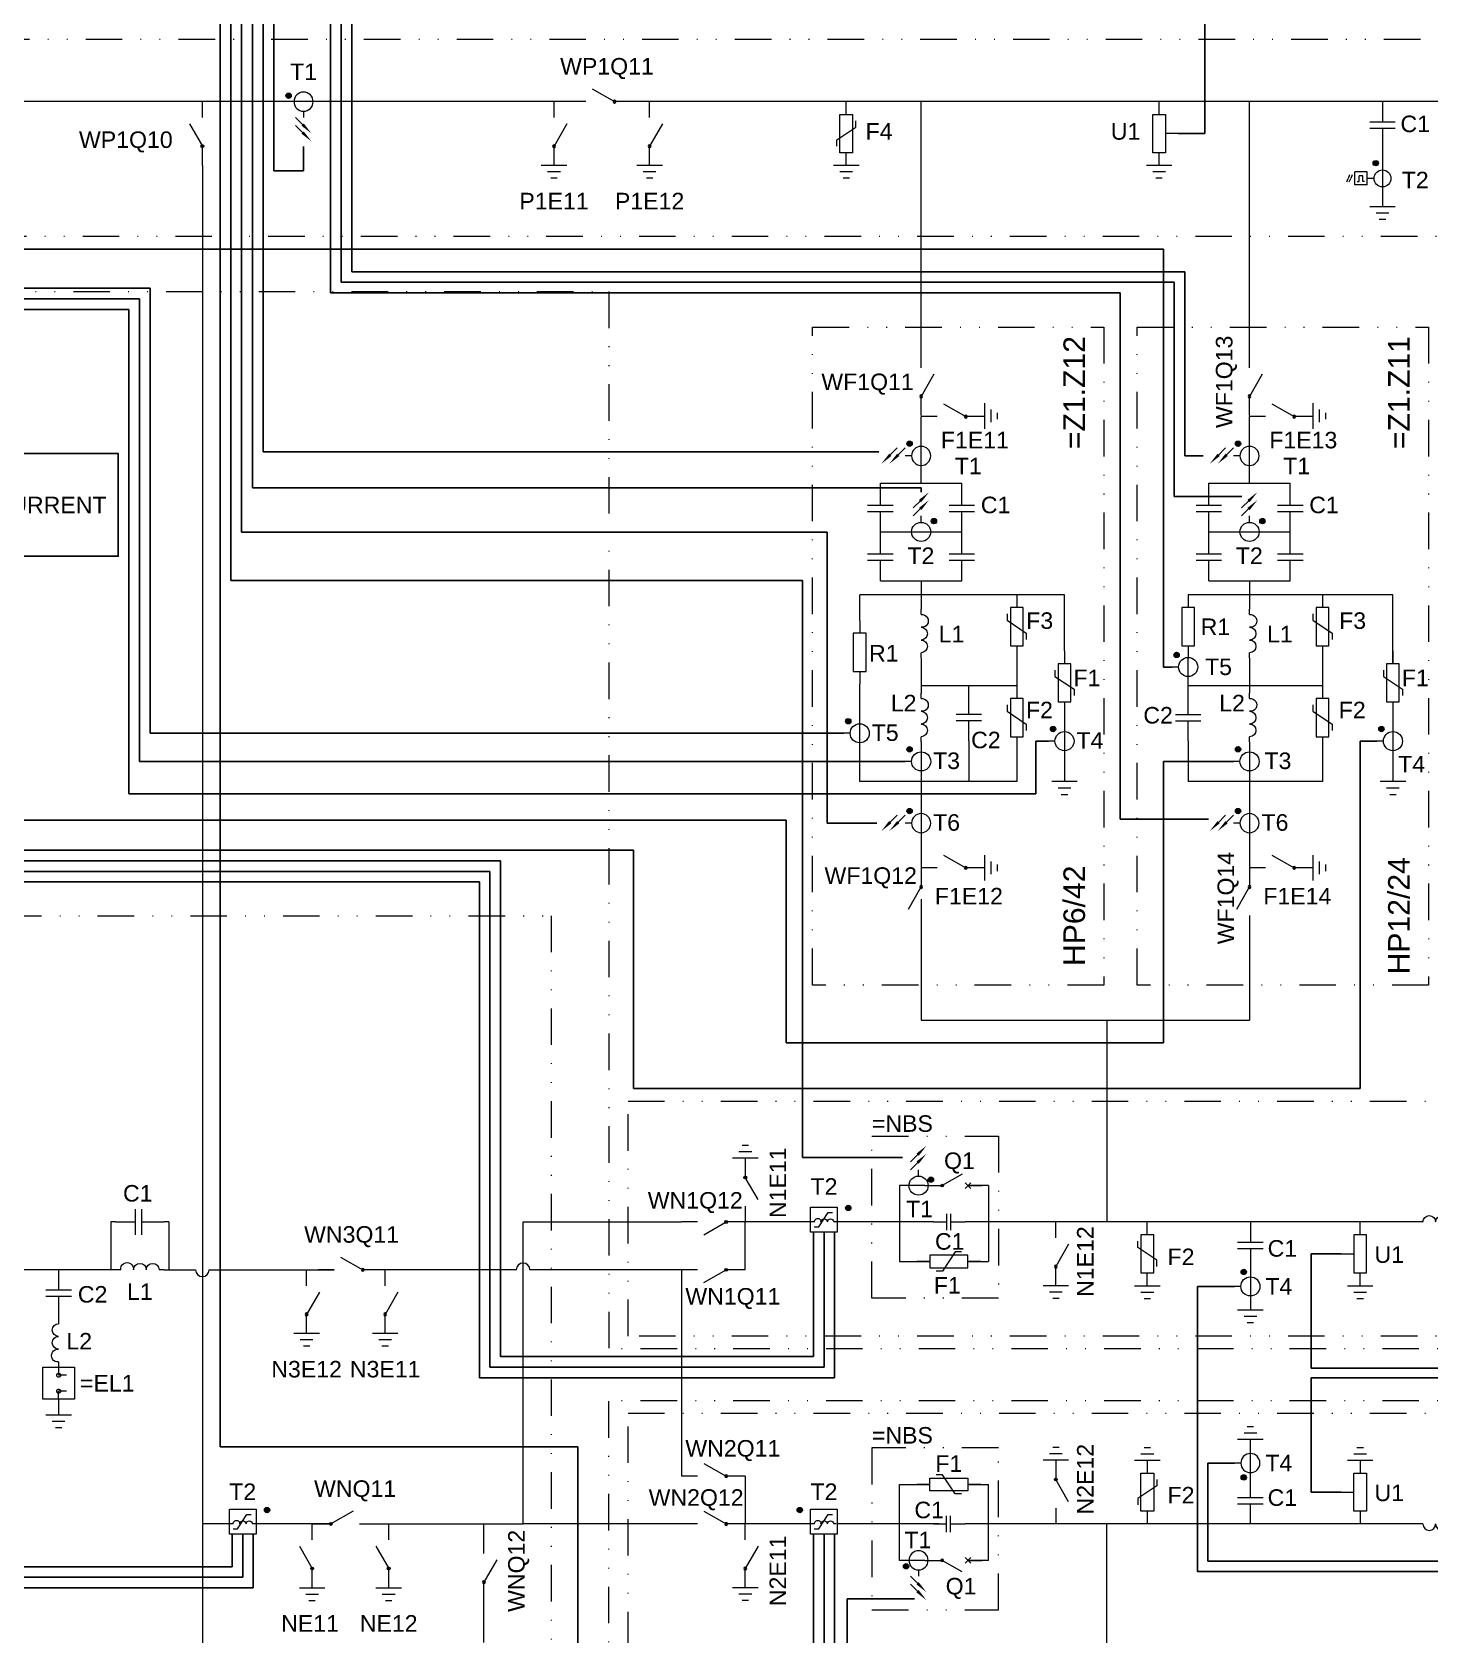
# Model space of a CAD drawing. Header units: inches. Extents: x -2066 to 1905, y 226 to 1109.
# Drawn here: x 522.7 to 717.1, y 656.3 to 879.2 of the extents above; entities that cross this region are included whole.
import ezdxf
from ezdxf.enums import TextEntityAlignment as Align

# ---------------------------------------------------------------- set-up
doc = ezdxf.new("R2010")
doc.units = ezdxf.units.IN
doc.header["$MEASUREMENT"] = 0
for name, pattern in [('DASHDOT', [1, 0.5, -0.25, 0, -0.25]), ('DASHED', [19.05, 12.7, -6.35]), ('DIVIDEX2', [63.499999, 25.4, -12.7, 0, -12.7, 0, -12.7])]:
    doc.linetypes.add(name, pattern=pattern)
for name, color, linetype, lineweight in [('1', 1, 'DASHED', 18), ('ACF', 32, 'Continuous', 18), ('area', 4, 'DIVIDEX2', 18), ('DC', 92, 'Continuous', 18), ('DC-SHEBEI', 92, 'Continuous', 18), ('DCPART', 4, 'Continuous', 18), ('equipment', 92, 'Continuous', 18)]:
    doc.layers.add(name, color=color, linetype=linetype, lineweight=lineweight)
doc.styles.get("Standard").update_dxf_attribs({"font": 'arial.ttf'})

# ---------------------------------------------------------------- blocks, each defined once
blk = doc.blocks.new('054')
at = {"layer": 'equipment', "linetype": 'Continuous'}
for p, q in [((0, 0), (0.3, 0)), ((0.65, 0.2), (0.3, 0)), ((0.75, 0), (1, 0))]:
    blk.add_line(p, q, dxfattribs=at)
blk.add_circle((0.3, 0), 0.0224, dxfattribs=at)
at = {"layer": '1'}
for tag in ['Quantity', 'Station', 'Remarks', 'RS_no', 'Item_des', 'ItemDestignation']:
    blk.add_attdef(tag, (0, 0), '', height=0.125, dxfattribs=at)
blk = doc.blocks.new('EARTH')
at = {"layer": 'equipment', "linetype": 'Continuous'}
for p, q in [((-0.2, 0), (0.2, 0)), ((-0.1, -0.1), (0.1, -0.1)), ((-0.05, -0.2), (0.05, -0.2))]:
    blk.add_line(p, q, dxfattribs=at)
at = {"layer": '1'}
for tag in ['Quantity', 'Station', 'Remarks', 'RS_no', 'Item_des', 'ItemDestignation']:
    blk.add_attdef(tag, (0, 0), '', height=0.125, dxfattribs=at)
blk = doc.blocks.new('021')
at = {"layer": 'equipment', "linetype": 'Continuous'}
for p, q in [((0.119, 0), (0.2, 0)), ((0.8, 0), (0.884, 0))]:
    blk.add_line(p, q, dxfattribs=at)
for centre, radius, start, end in [((0.3, 0), 0.1, 0, 180), ((0.5, 0), 0.1, 0, 180), ((0.7, 0.012), 0.101, 352.875, 187.125)]:
    blk.add_arc(centre, radius, start, end, dxfattribs=at)
at = {"layer": '1'}
for tag in ['Quantity', 'Station', 'Remarks', 'RS_no', 'Item_des', 'ItemDestignation']:
    blk.add_attdef(tag, (0, 0), '', height=0.125, dxfattribs=at)
blk = doc.blocks.new('024')
at = {"layer": 'equipment', "color": 18, "linetype": 'Continuous'}
blk.add_blockref('021', (0, 0), dxfattribs=at)
at = {"layer": '1'}
for tag in ['Quantity', 'Station', 'Remarks', 'RS_no', 'Item_des', 'ItemDestignation']:
    blk.add_attdef(tag, (0, 0), '', height=0.125, dxfattribs=at)
blk = doc.blocks.new('TEMP')
at = {"layer": 'equipment', "linetype": 'Continuous'}
blk.add_line((0, -0.15), (0, -0.25), dxfattribs=at)
blk.add_circle((0, 0), 0.15, dxfattribs=at)
at = {"layer": '1'}
for tag in ['Quantity', 'Station', 'Remarks', 'RS_no', 'Item_des', 'ItemDestignation']:
    blk.add_attdef(tag, (0, 0), '', height=0.125, dxfattribs=at)
blk = doc.blocks.new('078')
at = {"layer": 'equipment', "linetype": 'Continuous'}
for points in [[(-0.125, -0.5), (-0.001, -0.341), (-0.001, -0.341), (0.034, -0.376)], [(-0.125, -0.625), (-0.001, -0.466), (-0.001, -0.466), (0.034, -0.501)]]:
    blk.add_hatch(color=256, dxfattribs=at).paths.add_polyline_path(points, flags=0)
for p, q in [((0, -0.375), (0.125, -0.25)), ((0, -0.5), (0.125, -0.375))]:
    blk.add_line(p, q, dxfattribs=at)
at = {"layer": 'equipment', "linetype": 'DASHDOT'}
blk.add_blockref('TEMP', (0, 0), dxfattribs=at)
at = {"layer": '1'}
for tag in ['Quantity', 'Station', 'Remarks', 'RS_no', 'Item_des', 'ItemDestignation']:
    blk.add_attdef(tag, (0, 0), '', height=0.125, dxfattribs=at)
blk = doc.blocks.new('426')
at = {"layer": 'equipment', "linetype": 'Continuous'}
for p, q in [((0.125, 0.375), (0.25, 0.375)), ((0.221, 0.386), (0.219, 0.38)), ((0.219, 0.38), (0.219, 0.375)), ((0.219, 0.375), (0.219, 0.37)), ((0.219, 0.37), (0.221, 0.364)), ((0.223, 0.391), (0.221, 0.386)), ((0.221, 0.364), (0.223, 0.359)), ((0.226, 0.395), (0.223, 0.391)), ((0.223, 0.359), (0.226, 0.355)), ((0.23, 0.399), (0.226, 0.395)), ((0.226, 0.355), (0.23, 0.351)), ((0.234, 0.402), (0.23, 0.399)), ((0.23, 0.351), (0.234, 0.348)), ((0.239, 0.404), (0.234, 0.402)), ((0.234, 0.348), (0.239, 0.346)), ((0.245, 0.406), (0.239, 0.404)), ((0.239, 0.346), (0.245, 0.344)), ((0.25, 0.406), (0.245, 0.406)), ((0.245, 0.344), (0.25, 0.344)), ((0.25, 0.5), (0.25, 0.375)), ((0.255, 0.406), (0.25, 0.406)), ((0.25, 0.344), (0.255, 0.344)), ((0.261, 0.404), (0.255, 0.406)), ((0.255, 0.344), (0.261, 0.346)), ((0.266, 0.402), (0.261, 0.404)), ((0.261, 0.346), (0.266, 0.348)), ((0.27, 0.399), (0.266, 0.402)), ((0.266, 0.348), (0.27, 0.351)), ((0.274, 0.395), (0.27, 0.399)), ((0.27, 0.351), (0.274, 0.355)), ((0.277, 0.391), (0.274, 0.395)), ((0.274, 0.355), (0.277, 0.359)), ((0.279, 0.386), (0.277, 0.391)), ((0.277, 0.359), (0.279, 0.364)), ((0.281, 0.38), (0.279, 0.386)), ((0.279, 0.364), (0.281, 0.37)), ((0.281, 0.375), (0.281, 0.38)), ((0.281, 0.37), (0.281, 0.375)), ((0.125, 0.125), (0.25, 0.125)), ((0.221, 0.136), (0.219, 0.13)), ((0.219, 0.13), (0.219, 0.125)), ((0.219, 0.125), (0.219, 0.12)), ((0.219, 0.12), (0.221, 0.114)), ((0.223, 0.141), (0.221, 0.136)), ((0.221, 0.114), (0.223, 0.109)), ((0.226, 0.145), (0.223, 0.141)), ((0.223, 0.109), (0.226, 0.105)), ((0.23, 0.149), (0.226, 0.145)), ((0.226, 0.105), (0.23, 0.101)), ((0.234, 0.152), (0.23, 0.149)), ((0.23, 0.101), (0.234, 0.098)), ((0.239, 0.154), (0.234, 0.152)), ((0.234, 0.098), (0.239, 0.096)), ((0.245, 0.156), (0.239, 0.154)), ((0.239, 0.096), (0.245, 0.094)), ((0.25, 0.156), (0.245, 0.156)), ((0.245, 0.094), (0.25, 0.094)), ((0.255, 0.156), (0.25, 0.156)), ((0.25, 0), (0.25, 0.125)), ((0.25, 0.094), (0.255, 0.094)), ((0.261, 0.154), (0.255, 0.156)), ((0.255, 0.094), (0.261, 0.096)), ((0.266, 0.152), (0.261, 0.154)), ((0.261, 0.096), (0.266, 0.098)), ((0.27, 0.149), (0.266, 0.152)), ((0.266, 0.098), (0.27, 0.101)), ((0.274, 0.145), (0.27, 0.149)), ((0.27, 0.101), (0.274, 0.105)), ((0.277, 0.141), (0.274, 0.145)), ((0.274, 0.105), (0.277, 0.109)), ((0.279, 0.136), (0.277, 0.141)), ((0.277, 0.109), (0.279, 0.114)), ((0.281, 0.13), (0.279, 0.136)), ((0.279, 0.114), (0.281, 0.12)), ((0.281, 0.125), (0.281, 0.13)), ((0.281, 0.12), (0.281, 0.125))]:
    blk.add_line(p, q, dxfattribs=at)
blk.add_lwpolyline([(0, 0.5), (0, 0), (0.5, 0), (0.5, 0.5)], close=True, dxfattribs=at)
at = {"layer": '1'}
blk.add_attdef('ItemDestignation', (0, 0), '', height=0.125, dxfattribs=at)
at = {"layer": 'equipment'}
for tag in ['Quantity', 'Station', 'Remarks', 'RS_no', 'Item_des']:
    blk.add_attdef(tag, (0, 0), '', height=0.125, dxfattribs=at)
blk = doc.blocks.new('012')
at = {"layer": 'equipment', "linetype": 'Continuous'}
for p, q in [((0.135, 0), (0.45, 0)), ((0.45, 0.2), (0.45, -0.2)), ((0.55, 0.2), (0.55, -0.2)), ((0.55, 0), (0.9, 0))]:
    blk.add_line(p, q, dxfattribs=at)
at = {"layer": '1'}
for tag in ['Quantity', 'Station', 'Remarks', 'RS_no', 'Item_des', 'ItemDestignation']:
    blk.add_attdef(tag, (0, 0), '', height=0.125, dxfattribs=at)
blk = doc.blocks.new('016')
at = {"layer": 'equipment', "color": 18, "linetype": 'Continuous'}
blk.add_blockref('012', (0, 0), dxfattribs=at)
at = {"layer": '1'}
for tag in ['Quantity', 'Station', 'Remarks', 'RS_no', 'Item_des', 'ItemDestignation']:
    blk.add_attdef(tag, (0, 0), '', height=0.125, dxfattribs=at)
blk = doc.blocks.new('045')
at = {"layer": 'equipment', "linetype": 'Continuous'}
for p, q in [((0, 0), (0.2, 0)), ((0.4, -0.15), (0.6, 0.15)), ((0.6, 0.15), (0.7, 0.15)), ((0.8, 0), (1, 0)), ((0.3, -0.15), (0.4, -0.15))]:
    blk.add_line(p, q, dxfattribs=at)
blk.add_lwpolyline([(0.2, 0.1), (0.2, -0.1), (0.8, -0.1), (0.8, 0.1)], close=True, dxfattribs=at)
at = {"layer": '1'}
for tag in ['Quantity', 'Station', 'Remarks', 'RS_no', 'Item_des', 'ItemDestignation']:
    blk.add_attdef(tag, (0, 0), '', height=0.125, dxfattribs=at)
blk = doc.blocks.new('031')
at = {"layer": 'equipment', "linetype": 'Continuous'}
for p, q in [((0, 0), (0.2, 0)), ((0.8, 0), (1, 0))]:
    blk.add_line(p, q, dxfattribs=at)
blk.add_lwpolyline([(0.2, 0.1), (0.2, -0.1), (0.8, -0.1), (0.8, 0.1)], close=True, dxfattribs=at)
at = {"layer": '1'}
for tag in ['Quantity', 'Station', 'Remarks', 'RS_no', 'Item_des', 'ItemDestignation']:
    blk.add_attdef(tag, (0, 0), '', height=0.125, dxfattribs=at)
blk = doc.blocks.new('075')
at = {"layer": 'equipment', "linetype": 'Continuous'}
blk.add_line((0.5, 0.3), (0.5, 0.1), dxfattribs=at)
at = {"layer": 'equipment', "color": 18, "linetype": 'Continuous'}
blk.add_blockref('031', (0, 0), dxfattribs=at)
at = {"layer": '1'}
for tag in ['Quantity', 'Station', 'Remarks', 'RS_no', 'Item_des', 'ItemDestignation']:
    blk.add_attdef(tag, (0, 0), '', height=0.125, dxfattribs=at)
blk = doc.blocks.new('055')
at = {"layer": 'equipment', "linetype": 'Continuous'}
for p, q in [((0, 0), (0.3, 0)), ((0.65, 0.2), (0.3, 0)), ((0.8, 0.05), (0.7, -0.05)), ((0.7, 0.05), (0.8, -0.05)), ((0.75, 0), (1, 0))]:
    blk.add_line(p, q, dxfattribs=at)
blk.add_circle((0.3, 0), 0.0224, dxfattribs=at)
at = {"layer": '1'}
blk.add_attdef('ItemDestignation', (0, 0), '', height=0.125, dxfattribs=at)
blk.add_attdef('ItemDestignation', (0, 0), '', height=0.125, dxfattribs=at)
at = {"layer": 'equipment'}
for tag in ['Quantity', 'Station', 'Quantity', 'Station', 'Remarks', 'Remarks', 'RS_no', 'RS_no', 'Item_des', 'Item_des']:
    blk.add_attdef(tag, (0, 0), '', height=0.125, dxfattribs=at)
blk = doc.blocks.new('076')
at = {"layer": 'equipment', "linetype": 'Continuous'}
blk.add_line((-0.15, 0), (-0.25, 0), dxfattribs=at)
blk.add_circle((0, 0), 0.15, dxfattribs=at)
at = {"layer": '1'}
for tag in ['Quantity', 'Station', 'Remarks', 'Item_des', 'ItemDestignation']:
    blk.add_attdef(tag, (0, 0), '', height=0.125, dxfattribs=at)
at = {"layer": 'equipment'}
blk.add_attdef('RS_no', (0, 0), '', height=0.125, dxfattribs=at)
blk = doc.blocks.new('046')
at = {"layer": 'equipment', "linetype": 'Continuous'}
for p, q in [((0, 0), (0.2, 0)), ((0.4, -0.15), (0.6, 0.15)), ((0.6, 0.15), (0.7, 0.15)), ((0.8, 0), (1, 0)), ((0.3, -0.15), (0.4, -0.15))]:
    blk.add_line(p, q, dxfattribs=at)
blk.add_lwpolyline([(0.2, 0.1), (0.2, -0.1), (0.8, -0.1), (0.8, 0.1)], close=True, dxfattribs=at)
at = {"layer": '1'}
for tag in ['Quantity', 'Station', 'Remarks', 'RS_no', 'Item_des', 'ItemDestignation']:
    blk.add_attdef(tag, (0, 0), '', height=0.125, dxfattribs=at)
blk = doc.blocks.new('004')
at = {"layer": 'equipment', "linetype": 'Continuous'}
for p, q in [((0, 0), (0.2, 0)), ((0.8, 0), (1, 0))]:
    blk.add_line(p, q, dxfattribs=at)
for centre in [(0.3, 0), (0.5, 0), (0.7, 0)]:
    blk.add_arc(centre, 0.1, 0, 180, dxfattribs=at)
at = {"layer": '1'}
blk.add_attdef('ItemDestignation', (0, 0), '', height=0.125, dxfattribs=at)
blk.add_attdef('ItemDestignation', (0, 0), '', height=0.125, dxfattribs=at)
at = {"layer": 'equipment'}
for tag in ['Quantity', 'Station', 'Quantity', 'Station', 'Remarks', 'Remarks', 'RS_no', 'RS_no', 'Item_des', 'Item_des']:
    blk.add_attdef(tag, (0, 0), '', height=0.125, dxfattribs=at)
blk = doc.blocks.new('014')
at = {"layer": 'equipment', "color": 18, "linetype": 'Continuous'}
blk.add_blockref('012', (0, 0), dxfattribs=at)
at = {"layer": '1'}
for tag in ['Quantity', 'Station', 'Remarks', 'RS_no', 'Item_des', 'ItemDestignation']:
    blk.add_attdef(tag, (0, 0), '', height=0.125, dxfattribs=at)
blk = doc.blocks.new('079')
at = {"layer": 'equipment', "linetype": 'Continuous'}
blk.add_line((0, -0.15), (0, -0.25), dxfattribs=at)
blk.add_circle((0, 0), 0.15, dxfattribs=at)
at = {"layer": '1'}
for tag in ['Quantity', 'Station', 'Quantity', 'Station', 'Remarks', 'Remarks', 'Item_des', 'ItemDestignation', 'Item_des', 'ItemDestignation']:
    blk.add_attdef(tag, (0, 0), '', height=0.125, dxfattribs=at)
at = {"layer": 'equipment'}
blk.add_attdef('RS_no', (0, 0), '', height=0.125, dxfattribs=at)
blk.add_attdef('RS_no', (0, 0), '', height=0.125, dxfattribs=at)

msp = doc.modelspace()

# ---------------------------------------------------------------- hatches: boundary and pattern name
at = {"lineweight": 13}
h = msp.add_hatch(color=6, dxfattribs=at)
edge = h.paths.add_edge_path(flags=0)
edge.add_arc((558.36, 870.37), 0.371, 0, 360)
h = msp.add_hatch(color=6, dxfattribs=at)
edge = h.paths.add_edge_path(flags=0)
edge.add_arc((709.6, 860.98), 0.371, 0, 360)
h = msp.add_hatch(color=6, dxfattribs=at)
edge = h.paths.add_edge_path(flags=0)
edge.add_arc((644.75, 821.96), 0.371, 0, 360)
h = msp.add_hatch(color=6, dxfattribs=at)
edge = h.paths.add_edge_path(flags=0)
edge.add_arc((690.44, 821.96), 0.371, 0, 360)
h = msp.add_hatch(color=6, dxfattribs=at)
edge = h.paths.add_edge_path(flags=0)
edge.add_arc((648.14, 811.2), 0.371, 0, 360)
h = msp.add_hatch(color=6, dxfattribs=at)
edge = h.paths.add_edge_path(flags=0)
edge.add_arc((693.83, 811.2), 0.371, 0, 360)
h = msp.add_hatch(color=6, dxfattribs=at)
edge = h.paths.add_edge_path(flags=0)
edge.add_arc((681.9, 792.59), 0.371, 0, 360)
h = msp.add_hatch(color=6, dxfattribs=at)
edge = h.paths.add_edge_path(flags=0)
edge.add_arc((636.21, 783.37), 0.371, 0, 360)
h = msp.add_hatch(color=6, dxfattribs=at)
edge = h.paths.add_edge_path(flags=0)
edge.add_arc((664.7, 782.28), 0.371, 0, 360)
h = msp.add_hatch(color=6, dxfattribs=at)
edge = h.paths.add_edge_path(flags=0)
edge.add_arc((710.39, 782.28), 0.371, 0, 360)
h = msp.add_hatch(color=6, dxfattribs=at)
edge = h.paths.add_edge_path(flags=0)
edge.add_arc((644.75, 779.46), 0.371, 0, 360)
h = msp.add_hatch(color=6, dxfattribs=at)
edge = h.paths.add_edge_path(flags=0)
edge.add_arc((690.44, 779.46), 0.371, 0, 360)
h = msp.add_hatch(color=6, dxfattribs=at)
edge = h.paths.add_edge_path(flags=0)
edge.add_arc((644.75, 770.88), 0.371, 0, 360)
h = msp.add_hatch(color=6, dxfattribs=at)
edge = h.paths.add_edge_path(flags=0)
edge.add_arc((690.44, 770.88), 0.371, 0, 360)
h = msp.add_hatch(color=6, dxfattribs=at)
edge = h.paths.add_edge_path(flags=0)
edge.add_arc((647.72, 719.61), 0.371, 0, 360)
h = msp.add_hatch(color=6, dxfattribs=at)
edge = h.paths.add_edge_path(flags=0)
edge.add_arc((636.22, 715.67), 0.371, 0, 360)
h = msp.add_hatch(color=6, dxfattribs=at)
edge = h.paths.add_edge_path(flags=0)
edge.add_arc((691.23, 706.77), 0.371, 0, 360)
h = msp.add_hatch(color=6, dxfattribs=at)
edge = h.paths.add_edge_path(flags=0)
edge.add_arc((691.23, 678.19), 0.371, 0, 360)
h = msp.add_hatch(color=6, dxfattribs=at)
edge = h.paths.add_edge_path(flags=0)
edge.add_arc((555.35, 673.66), 0.371, 0, 360)
h = msp.add_hatch(color=6, dxfattribs=at)
edge = h.paths.add_edge_path(flags=0)
edge.add_arc((629.46, 673.66), 0.371, 0, 360)
h = msp.add_hatch(color=6, dxfattribs=at)
edge = h.paths.add_edge_path(flags=0)
edge.add_arc((644.26, 665.83), 0.371, 0, 360)

# ---------------------------------------------------------------- linework, layer by layer
at = {"color": 6}
for p, q in [((548.83, 682.44), (548.83, 949)), ((550.33, 802.96), (550.33, 949)), ((551.82, 809.68), (551.82, 949)), ((553.32, 815.82), (553.32, 949)), ((554.82, 820.83), (554.82, 949)), ((556.32, 859.91), (556.32, 949)), ((564.18, 842.96), (564.18, 948.93)), ((565.68, 844.43), (565.68, 949)), ((567.17, 845.89), (567.17, 949)), ((685.8, 865.1), (685.8, 885.82)), ((682.12, 865.1), (685.8, 865.1)), ((683.04, 845.89), (567.17, 845.89)), ((683.04, 820.27), (683.04, 845.89)), ((674.04, 842.96), (564.18, 842.96)), ((681.54, 844.43), (565.68, 844.43)), ((674.04, 769.75), (674.04, 842.96)), ((681.54, 814.62), (681.54, 844.43)), ((640.45, 820.83), (554.82, 820.83)), ((685.6, 820.27), (683.04, 820.27)), ((646.35, 815.82), (553.32, 815.82)), ((690.99, 814.62), (681.54, 814.62)), ((633.29, 809.68), (551.82, 809.68)), ((633.29, 769.19), (633.29, 809.68)), ((629.86, 802.96), (550.33, 802.96)), ((629.86, 722.71), (629.86, 802.96)), ((640.17, 769.19), (633.29, 769.19)), ((686.31, 769.75), (674.04, 769.75)), ((643.74, 722.71), (629.86, 722.71)), ((704.77, 709.29), (700.6, 709.29)), ((700.6, 709.29), (700.6, 693.39)), ((700.6, 693.39), (1553.79, 693.39)), ((700.6, 676.15), (700.6, 692.05)), ((700.6, 692.05), (1553.79, 692.05)), ((548.83, 682.44), (598.61, 682.44)), ((598.61, 682.44), (598.61, 631.86)), ((704.77, 676.15), (700.6, 676.15)), ((645.42, 661.3), (636.07, 661.3)), ((636.07, 661.3), (636.07, 645.38))]:
    msp.add_line(p, q, dxfattribs=at)
for p, q in [((560.44, 863.3), (560.44, 859.91)), ((560.44, 859.91), (556.32, 859.91)), ((680.05, 849.02), (398.67, 849.02)), ((680.05, 790.91), (680.05, 849.02)), ((539.08, 843.58), (258.91, 843.58)), ((539.08, 781.69), (539.08, 843.58)), ((536.15, 840.64), (-20.63, 840.64)), ((537.61, 842.11), (119.14, 842.11)), ((536.15, 773.28), (536.15, 840.64)), ((537.61, 777.78), (537.61, 842.11)), ((646.35, 815.23), (646.35, 815.82)), ((681.28, 790.91), (680.05, 790.91)), ((635.59, 781.69), (539.08, 781.69)), ((664.08, 780.6), (662.32, 780.6)), ((662.32, 780.6), (662.32, 773.28)), ((709.77, 780.6), (707.44, 780.6)), ((707.44, 780.6), (707.44, 732.27)), ((644.13, 777.78), (537.61, 777.78)), ((689.82, 777.78), (680.05, 777.78)), ((680.05, 777.78), (680.05, 738.66)), ((662.32, 773.28), (536.15, 773.28)), ((627.59, 769.61), (466.66, 769.61)), ((627.59, 738.66), (627.59, 769.61)), ((606.36, 765.42), (326.9, 765.42)), ((606.36, 732.27), (606.36, 765.42)), ((680.05, 738.66), (627.59, 738.66)), ((707.44, 732.27), (606.36, 732.27)), ((689.95, 704.76), (684.78, 704.76)), ((684.78, 704.76), (684.78, 665.1)), ((686.24, 680.19), (686.24, 666.57)), ((689.95, 680.19), (686.24, 680.19)), ((684.78, 665.1), (728.95, 665.1)), ((686.24, 666.57), (730.42, 666.57))]:
    msp.add_line(p, q)
at = {"color": 41, "true_color": 0xf4ee51}
for p, q in [((586.37, 762.49), (-34.14, 762.49)), ((587.84, 763.95), (107.36, 763.95)), ((586.37, 762.49), (586.37, 693.53)), ((587.84, 763.95), (587.84, 695)), ((-175.64, 761.02), (584.9, 761.02)), ((584.9, 761.02), (584.9, 692.06)), ((631.37, 712.3), (631.37, 695)), ((632.84, 712.3), (632.84, 693.53)), ((634.3, 712.3), (634.3, 692.06)), ((632.84, 693.53), (586.37, 693.53)), ((631.37, 695), (587.84, 695)), ((584.9, 692.06), (634.3, 692.06)), ((550.51, 670.3), (550.51, 665.78)), ((551.97, 670.3), (551.97, 664.32)), ((553.44, 670.3), (553.44, 662.85)), ((631.37, 670.3), (631.37, 652.99)), ((632.84, 670.3), (632.84, 651.52)), ((634.3, 670.3), (634.3, 650.06)), ((550.51, 665.78), (334.69, 665.78)), ((553.44, 662.85), (-45.47, 662.85)), ((551.97, 664.32), (144.61, 664.32))]:
    msp.add_line(p, q, dxfattribs=at)
msp.add_lwpolyline([(491.6, 820.59), (534.65, 820.59), (534.65, 806.31), (491.6, 806.31)], close=True)
at = {"color": 6, "lineweight": 13}
for centre in [(558.36, 870.37), (709.6, 860.98), (644.75, 821.96), (690.44, 821.96), (648.14, 811.2), (693.83, 811.2), (681.9, 792.59), (636.21, 783.37), (664.7, 782.28), (710.39, 782.28), (644.75, 779.46), (690.44, 779.46), (644.75, 770.88), (690.44, 770.88), (647.72, 719.61), (636.22, 715.67), (691.23, 706.77), (691.23, 678.19), (555.35, 673.66), (629.46, 673.66), (644.26, 665.83)]:
    msp.add_circle(centre, 0.371, dxfattribs=at)
at = {"layer": 'ACF', "color": 2, "lineweight": 13}
for p, q in [((630.98, 712.3), (630.98, 715.79)), ((630.98, 715.79), (634.69, 715.79)), ((634.69, 715.79), (634.69, 712.3)), ((633.42, 715.03), (634.04, 715.03)), ((634.69, 712.3), (630.98, 712.3)), ((550.12, 670.3), (550.12, 673.78)), ((550.12, 673.78), (553.83, 673.78)), ((553.83, 673.78), (553.83, 670.3)), ((630.98, 670.3), (630.98, 673.78)), ((630.98, 673.78), (634.69, 673.78)), ((634.69, 673.78), (634.69, 670.3)), ((552.55, 673.02), (553.17, 673.02)), ((633.42, 673.02), (634.04, 673.02)), ((553.83, 670.3), (550.12, 670.3)), ((634.69, 670.3), (630.98, 670.3))]:
    msp.add_line(p, q, dxfattribs=at)
for points in [[(631.49, 713.07), (632.11, 713.07), (633.42, 715.03)], [(550.63, 671.06), (551.25, 671.06), (552.55, 673.02)], [(631.49, 671.06), (632.11, 671.06), (633.42, 673.02)]]:
    msp.add_lwpolyline(points, dxfattribs=at)
at = {"layer": 'area', "color": 1, "linetype": 'DIVIDEX2', "lineweight": 13, "ltscale": 0.2}
for p, q in [((502.61, 843.13), (602.89, 843.13)), ((602.89, 843.13), (602.89, 696.09)), ((922, 696.09), (602.89, 696.09)), ((922, 688.86), (602.89, 688.86)), ((602.89, 541.82), (602.89, 688.86))]:
    msp.add_line(p, q, dxfattribs=at)
at = {"layer": 'area', "linetype": 'DIVIDEX2', "lineweight": 13, "ltscale": 0.2}
for points in [[(792.79, 850.79), (504.34, 850.79), (504.34, 878.21), (792.79, 878.21)], [(631.25, 838.18), (671.78, 838.18), (671.78, 746.68), (631.25, 746.68)], [(676.41, 838.18), (716.95, 838.18), (716.95, 746.68), (676.41, 746.68)], [(454.39, 756.32), (594.89, 756.32), (594.89, 610.91), (454.39, 610.91)], [(605.59, 730.53), (792.79, 730.53), (792.79, 697.84), (605.59, 697.84)], [(657.11, 703.13), (639.51, 703.13), (639.51, 725.67), (657.11, 725.67)], [(605.59, 687.11), (792.79, 687.11), (792.79, 654.42), (605.59, 654.42)], [(657.11, 682.31), (639.51, 682.31), (639.51, 659.77), (657.11, 659.77)]]:
    msp.add_lwpolyline(points, close=True, dxfattribs=at)
at = {"layer": 'DC', "lineweight": 13}
for p, q in [((597.5, 869.54), (510.35, 869.54)), ((739.8, 869.54), (606.37, 869.54)), ((646.35, 834.76), (646.35, 869.54)), ((692.04, 834.76), (692.04, 869.54)), ((710.54, 862.76), (710.54, 854.9)), ((546.36, 860.67), (546.36, 526.44)), ((646.35, 816.48), (646.35, 825.74)), ((692.04, 816.48), (692.04, 825.74)), ((640.68, 816.48), (652.02, 816.48)), ((686.37, 816.48), (697.71, 816.48)), ((640.68, 809.7), (652.02, 809.7)), ((686.37, 809.7), (697.71, 809.7)), ((640.68, 802.91), (652.02, 802.91)), ((646.35, 802.91), (646.35, 798.94)), ((686.37, 802.91), (697.71, 802.91)), ((692.04, 802.91), (692.04, 798.94)), ((666.3, 800.95), (637.81, 800.95)), ((637.81, 797.37), (637.81, 800.95)), ((666.3, 793.14), (666.3, 800.95)), ((711.99, 800.95), (683.5, 800.95)), ((711.99, 791.36), (711.99, 800.95)), ((646.35, 792.16), (646.35, 787.27)), ((659.65, 792.08), (659.65, 788.3)), ((683.5, 787.41), (683.5, 792.08)), ((692.04, 792.16), (692.04, 787.27)), ((702.19, 792.08), (702.19, 788.3)), ((637.81, 775), (637.81, 788.5)), ((659.65, 788.3), (646.35, 788.3)), ((653, 787.41), (653, 788.3)), ((702.19, 788.3), (683.5, 788.3)), ((666.3, 784.27), (666.3, 775)), ((711.99, 784.27), (711.99, 775)), ((646.35, 780.49), (646.35, 762.98)), ((653, 780.63), (653, 775)), ((683.5, 780.63), (683.5, 775)), ((692.04, 780.49), (692.04, 762.98)), ((659.65, 779.43), (659.65, 775)), ((702.19, 779.43), (702.19, 775)), ((711.99, 779.43), (711.99, 775)), ((659.65, 775), (637.81, 775)), ((702.19, 775), (683.5, 775)), ((646.35, 758.6), (646.35, 741.81)), ((692.04, 754.11), (692.04, 741.81)), ((646.35, 741.81), (692.04, 741.81)), ((672.21, 741.81), (672.21, 713.72)), ((643.36, 718.78), (643.36, 708.22)), ((646.88, 718.78), (643.36, 718.78)), ((655.73, 718.78), (653.12, 718.78)), ((655.73, 718.78), (655.73, 708.22)), ((533.63, 713.72), (533.63, 707.07)), ((534.26, 713.72), (533.63, 713.72)), ((541.67, 713.72), (541.04, 713.72)), ((541.67, 713.72), (541.67, 707.07)), ((590.98, 671.72), (590.98, 713.72)), ((590.98, 713.72), (613.02, 713.72)), ((631.16, 713.72), (620.35, 713.72)), ((621.89, 707.07), (621.89, 713.72)), ((648.08, 713.72), (634.36, 713.72)), ((714.38, 713.72), (652.47, 713.72)), ((534.26, 707.07), (515, 707.07)), ((541.04, 707.07), (545.42, 707.07)), ((547.31, 707.07), (564.69, 707.07)), ((590.04, 707.07), (571.34, 707.07)), ((590.04, 707.07), (576.92, 707.07)), ((613.02, 707.07), (591.93, 707.07)), ((613.02, 707.07), (613.02, 678.37)), ((643.36, 708.22), (647.54, 708.22)), ((652.86, 708.22), (655.73, 708.22)), ((692.16, 706.94), (692.16, 701.48)), ((526.36, 689.08), (526.36, 686.86)), ((692.16, 678.01), (692.16, 683.47)), ((621.89, 678.37), (621.89, 671.72)), ((643.36, 666.66), (643.36, 677.22)), ((643.36, 677.22), (647.54, 677.22)), ((652.86, 677.22), (655.73, 677.22)), ((655.73, 666.66), (655.73, 677.22)), ((550.29, 671.72), (546.36, 671.72)), ((564.02, 671.72), (553.43, 671.72)), ((585.53, 669.84), (585.53, 671.72)), ((613.02, 671.72), (590.98, 671.72)), ((631.3, 671.72), (621.89, 671.72)), ((647.59, 671.72), (634.69, 671.72)), ((648.85, 671.72), (647.59, 671.72)), ((714.38, 671.72), (652.47, 671.72)), ((672.21, 642.19), (672.21, 671.72)), ((646.88, 666.66), (643.36, 666.66)), ((655.73, 666.66), (653.12, 666.66)), ((585.53, 656.8), (585.53, 660.97))]:
    msp.add_line(p, q, dxfattribs=at)
at = {"layer": 'DC', "lineweight": 13, "ltscale": 5}
msp.add_line((570.43, 671.72), (590.98, 671.72), dxfattribs=at)
at = {"layer": 'DC', "lineweight": 13}
for centre, start, end in [((546.36, 707.07), 180, 0), ((590.98, 707.07), 0, 180), ((590.98, 707.07), 0, 180)]:
    msp.add_arc(centre, 0.945, start, end, dxfattribs=at)
at = {"layer": 'DC-SHEBEI', "lineweight": 13}
for p, q in [((705.56, 858.37), (705.76, 858.87)), ((705.96, 859.38), (705.76, 858.87)), ((705.92, 858.37), (706.12, 858.87)), ((706.32, 859.38), (706.12, 858.87)), ((708.4, 859.77), (706.67, 859.77)), ((706.67, 857.98), (706.67, 859.77)), ((707.03, 858.44), (707.29, 858.44)), ((707.78, 859.21), (707.29, 859.21)), ((707.29, 858.44), (707.29, 859.21)), ((707.78, 858.44), (707.78, 859.21)), ((708.04, 858.44), (707.78, 858.44)), ((708.4, 857.98), (708.4, 859.77)), ((709.35, 858.87), (708.4, 858.87)), ((708.4, 857.98), (706.67, 857.98))]:
    msp.add_line(p, q, dxfattribs=at)
for points in [[(705.65, 858.59, 0.0553, 0, 0), (705.56, 858.37, 0, 0, 0)], [(706.01, 858.59, 0.0553, 0, 0), (705.92, 858.37, 0, 0, 0)]]:
    msp.add_lwpolyline(points, format="xyseb", dxfattribs=at)
msp.add_circle((710.54, 858.87), 1.18, dxfattribs=at)
at = {"layer": 'equipment', "lineweight": 13, "ltscale": 50}
for p, q in [((683.5, 800.95), (683.5, 799.17)), ((684.38, 799.17), (682.61, 799.17)), ((682.61, 799.17), (682.61, 793.85)), ((684.38, 793.85), (684.38, 799.17)), ((637.81, 797.37), (637.81, 795.6)), ((638.69, 795.6), (636.92, 795.6)), ((636.92, 795.6), (636.92, 790.28)), ((638.69, 790.28), (638.69, 795.6)), ((682.61, 793.85), (684.38, 793.85)), ((683.5, 793.85), (683.5, 792.08)), ((636.92, 790.28), (638.69, 790.28)), ((637.81, 790.28), (637.81, 788.5))]:
    msp.add_line(p, q, dxfattribs=at)

# ---------------------------------------------------------------- block references
at = {"layer": 'DCPART', "lineweight": 13, "xscale": 5.745669170162718, "yscale": 5.745669170162718, "zscale": 5.745669170162718}
msp.add_blockref('016', (647.3, 713.72), dxfattribs=at)
at = {"layer": 'DCPART', "lineweight": 13, "xscale": -5.745669170161528, "yscale": 5.745669170161528, "zscale": -5.745669170161528, "rotation": 180}
msp.add_blockref('016', (647.3, 671.72), dxfattribs=at)
at = {"layer": 'equipment', "lineweight": 13}
for name, p, xscale, yscale, zscale, rotation in [('054', (546.36, 860.67), 8.866773410727092, 8.866773410727092, 8.866773410727092, 90), ('078', (560.44, 869.54), 8.866773410727092, -8.866773410727092, 8.866773410727092, 180), ('054', (595.28, 860.67), -8.866773410727092, 8.866773410727092, 8.866773410726644, 270), ('054', (608.58, 860.67), -8.866773410727092, 8.866773410727092, 8.866773410726644, 270), ('045', (635.94, 860.67), -8.866773410727092, 8.866773410727092, 8.866773410726644, 270), ('075', (679.46, 860.67), -8.866773410727092, 8.866773410727092, 8.866773410726644, 270), ('016', (710.54, 870.74), -8.866773410727092, 8.866773410727092, 8.866773410726644, 90), ('054', (646.35, 825.89), -8.866773410727092, 8.866773410727092, 8.866773410726644, 270), ('054', (692.04, 825.89), -8.866773410727092, 8.866773410727092, 8.866773410726644, 270), ('EARTH', (655.22, 825.83), -8.866773410727092, -8.866773410727092, 8.866773410726644, 270), ('EARTH', (700.9, 825.83), -8.866773410727092, -8.866773410727092, 8.866773410726644, 270), ('078', (646.35, 820.27), 8.866773410727092, -8.866773410727092, 8.866773410727092, 90), ('078', (692.04, 820.27), 8.866773410727092, -8.866773410727092, 8.866773410727092, 90), ('016', (640.68, 808.5), 8.866773410727092, -8.866773410727092, 8.866773410727092, 90), ('016', (652.02, 808.5), 8.866773410727092, -8.866773410727092, 8.866773410727092, 90), ('016', (686.37, 808.5), 8.866773410727092, -8.866773410727092, 8.866773410727092, 90), ('016', (697.71, 808.5), 8.866773410727092, -8.866773410727092, 8.866773410727092, 90), ('016', (640.68, 801.72), 8.866773410727092, -8.866773410727092, 8.866773410727092, 90), ('016', (652.02, 801.72), 8.866773410727092, -8.866773410727092, 8.866773410727092, 90), ('016', (686.37, 801.72), 8.866773410727092, -8.866773410727092, 8.866773410727092, 90), ('016', (697.71, 801.72), 8.866773410727092, -8.866773410727092, 8.866773410727092, 90), ('045', (659.65, 800.95), 8.866773410727092, 8.866773410727092, 8.866773410727092, 270), ('045', (702.19, 800.95), 8.866773410727092, 8.866773410727092, 8.866773410727092, 270), ('021', (646.35, 791.11), 8.866773410727092, -8.866773410727092, 8.866773410727092, 90), ('021', (692.04, 791.11), 8.866773410727092, -8.866773410727092, 8.866773410727092, 90), ('045', (666.3, 793.14), 8.866773410727092, 8.866773410727092, 8.866773410727092, 270), ('076', (683.5, 790.91), -8.866773410727092, -8.866773410727092, 8.866773410726644, 180), ('045', (711.99, 793.14), 8.866773410727092, 8.866773410727092, 8.866773410727092, 270), ('021', (646.35, 779.43), 8.866773410727092, -8.866773410727092, 8.866773410727092, 90), ('016', (653, 779.43), 8.866773410727092, -8.866773410727092, 8.866773410727092, 90), ('045', (659.65, 788.3), 8.866773410727092, 8.866773410727092, 8.866773410727092, 270), ('016', (683.5, 779.43), -8.866773410727092, -8.866773410727092, 8.866773410726644, 270), ('021', (692.04, 779.43), 8.866773410727092, -8.866773410727092, 8.866773410727092, 90), ('045', (702.19, 788.3), 8.866773410727092, 8.866773410727092, 8.866773410727092, 270), ('076', (637.81, 781.69), -8.866773410727092, -8.866773410727092, 8.866773410726644, 180), ('076', (666.3, 780.6), -8.866773410727092, -8.866773410727092, 8.866773410726644, 180), ('076', (711.99, 780.6), -8.866773410727092, -8.866773410727092, 8.866773410726644, 180), ('076', (646.35, 777.78), -8.866773410727092, -8.866773410727092, 8.866773410726644, 180), ('076', (692.04, 777.78), -8.866773410727092, -8.866773410727092, 8.866773410726644, 180), ('EARTH', (666.3, 775), 8.866773410727092, -9.236222302840815, 8.866773410727092, 180), ('EARTH', (711.99, 775), 8.866773410727092, -9.236222302840815, 8.866773410727092, 180), ('078', (646.35, 769.19), 8.866773410727092, -8.866773410727092, 8.866773410727092, 90), ('078', (692.04, 769.19), 8.866773410727092, -8.866773410727092, 8.866773410727092, 90), ('EARTH', (655.22, 762.98), -8.866773410727092, -8.866773410727092, 8.866773410726644, 270), ('EARTH', (700.9, 762.98), -8.866773410727092, -8.866773410727092, 8.866773410726644, 270), ('054', (646.35, 762.98), -8.866773410727092, 8.866773410727092, 8.866773410726644, 90), ('054', (692.04, 762.98), -8.866773410727092, 8.866773410727092, 8.866773410726644, 90), ('EARTH', (621.89, 722.59), 8.866773410727092, 8.866773410727092, 8.866773410727092, 180), ('054', (621.89, 722.59), 8.866773410727092, 8.866773410727092, 8.866773410727092, 270), ('016', (533.06, 713.72), -8.866773410727092, 8.866773410727092, 8.866773410726644, 180), ('054', (621.89, 713.72), 8.866773410727092, 8.866773410727092, 8.866773410727092, 180), ('054', (665.1, 704.86), 8.866773410727092, -8.866773410727092, 8.866773410727092, 90), ('046', (677.82, 704.86), 8.866773410727092, 8.866773410727092, 8.866773410727092, 90), ('014', (692.16, 714.92), -8.866773410727092, 8.866773410727092, 8.866773410726644, 90), ('075', (707.43, 704.86), 8.866773410724818, 8.866773410724818, 8.866773410724818, 90), ('046', (654.64, 708.22), 8.866773410727092, 8.866773410727092, 8.866773410727092, 180), ('016', (526.36, 708.27), -8.866773410727092, 8.866773410727092, 8.866773410726644, 90), ('054', (560.86, 698.21), -8.866773410727092, 8.866773410727092, 8.866773410726644, 270), ('054', (571.79, 698.21), -8.866773410727092, 8.866773410727092, 8.866773410726644, 270), ('054', (621.89, 707.07), 8.866773410727092, 8.866773410727092, 8.866773410727092, 180), ('EARTH', (665.1, 704.86), 8.866773410727092, -8.866773410727092, 8.866773410727092, 180), ('079', (692.16, 704.76), 8.866773410727092, 8.866773410727092, 8.866773410727092, 270.0000000000441), ('024', (526.36, 701.35), -8.866773410727092, 8.866773410727092, 8.866773410726644, 90), ('EARTH', (692.16, 683.47), 8.866773410727092, 8.866773410727092, 8.866773410727092, 180), ('EARTH', (677.82, 680.58), -8.866773410727092, 8.866773410727092, 8.866773410727074, 180), ('EARTH', (707.43, 680.58), -8.866773410727092, 8.866773410727092, 8.866773410727074, 180), ('054', (665.1, 680.58), -8.866773410727092, -8.866773410727092, 8.866773410726644, 90), ('046', (677.82, 680.58), -8.866773410727092, 8.866773410727092, 8.866773410727074, 90), ('079', (692.16, 680.19), -8.866773410727092, 8.866773410727092, 8.866773410727074, 269.9999999999559), ('075', (707.43, 680.58), -8.86677341072459, 8.866773410727092, 8.866773410726644, 90), ('014', (692.16, 670.52), 8.866773410727092, 8.866773410727092, 8.866773410727092, 90), ('054', (561.63, 662.85), 8.866773410727092, 8.866773410727092, 8.866773410727092, 90), ('054', (572.28, 662.85), 8.866773410727092, 8.866773410727092, 8.866773410727092, 90), ('054', (621.89, 662.85), -8.866773410727092, 8.866773410727092, 8.866773410726644, 270), ('004', (723.25, 671.72), 8.866773410727092, 8.866773410727092, 8.866773410727092, 180), ('054', (585.53, 660.97), -8.866773410727092, 8.866773410727092, 8.866773410726644, 270), ('078', (645.99, 666.66), 8.866773410727092, -8.866773410727546, 8.866773410727092, 180), ('055', (646.88, 666.66), -7.980096069653882, 7.980096069653882, 7.980096069654137, 180), ('054', (585.53, 648.59), -8.866773410727092, 8.866773410727092, 8.866773410726644, 270)]:
    msp.add_blockref(name, p, dxfattribs=dict(at, xscale=xscale, yscale=yscale, zscale=zscale, rotation=rotation))
for name, p, xscale, yscale, zscale in [('054', (606.37, 869.54), -8.866773410727092, 8.866773410727092, 8.866773410726644), ('EARTH', (595.28, 860.67), -8.866773410727092, 8.866773410727092, 8.866773410726644), ('EARTH', (608.58, 860.67), -8.866773410727092, 8.866773410727092, 8.866773410726644), ('EARTH', (635.94, 860.67), -8.866773410727092, 8.866773410727092, 8.866773410726644), ('EARTH', (679.46, 860.67), -8.866773410727092, 8.866773410727092, 8.866773410726644), ('EARTH', (710.54, 854.9), -8.866773410727092, 8.866773410727092, 8.866773410726644), ('054', (655.22, 825.74), -8.866773410727092, 8.866773410727092, 8.866773410726644), ('054', (700.9, 825.74), -8.866773410727092, 8.866773410727092, 8.866773410726644), ('078', (646.35, 809.7), -8.866773410724818, -8.866773410724818, 8.866773410726644), ('078', (692.04, 809.7), -8.866773410724818, -8.866773410724818, 8.866773410726644), ('054', (655.22, 762.98), -8.866773410727092, 8.866773410727092, 8.866773410726644), ('054', (700.9, 762.98), -8.866773410727092, 8.866773410727092, 8.866773410726644), ('078', (645.99, 718.78), -8.866773410727092, -8.866773410727092, 8.866773410726644), ('055', (646.88, 718.78), 7.980096069653882, 7.980096069653882, 7.980096069653882), ('004', (723.25, 713.72), -8.866773410727092, 8.866773410727092, 8.866773410726644), ('024', (542.1, 707.07), -8.866773410727092, 8.866773410727092, 8.866773410726644), ('054', (571.34, 707.07), -8.866773410727092, 8.866773410727092, 8.866773410726644), ('EARTH', (677.82, 704.86), 8.866773410727092, 8.866773410727092, 8.866773410727092), ('EARTH', (707.43, 704.86), 8.866773410727092, 8.866773410727092, 8.866773410727092), ('EARTH', (692.16, 701.48), -8.866773410727092, 8.866773410727092, 8.866773410726644), ('EARTH', (560.86, 698.21), -8.866773410727092, 8.866773410727092, 8.866773410726644), ('EARTH', (571.79, 698.21), -8.866773410727092, 8.866773410727092, 8.866773410726644), ('426', (528.58, 689.08), -8.866773410727092, 8.866773410727092, 8.866773410726644), ('EARTH', (526.36, 686.86), -8.866773410727092, 8.866773410727092, 8.866773410726644), ('EARTH', (665.1, 680.58), -8.866773410727092, -8.866773410727092, 8.866773410726644), ('054', (621.89, 678.37), -8.866773410727092, 8.866773410727092, 8.866773410726644), ('046', (654.64, 677.22), -8.866773410727092, 8.866773410727546, 8.866773410727074), ('054', (561.56, 671.72), 8.866773410727092, 8.866773410727092, 8.866773410727092), ('054', (621.89, 671.72), -8.866773410727092, 8.866773410727092, 8.866773410726644), ('EARTH', (561.63, 662.85), 8.866773410727092, 8.866773410727092, 8.866773410727092), ('EARTH', (572.28, 662.85), 8.866773410727092, 8.866773410727092, 8.866773410727092), ('EARTH', (621.89, 662.85), -8.866773410727092, 8.866773410727092, 8.866773410726644)]:
    msp.add_blockref(name, p, dxfattribs=dict(at, xscale=xscale, yscale=yscale, zscale=zscale))
at = {"layer": 'equipment', "lineweight": 13, "ltscale": 0.5, "xscale": 4.433386705362409, "yscale": -4.433386705362409, "zscale": 4.433386705362409, "rotation": 180}
for p in [(635.08, 713.72), (554.21, 671.72), (635.08, 671.72)]:
    msp.add_blockref('021', p, dxfattribs=at)

# ---------------------------------------------------------------- texts
for s, p in [('T1', (560.44, 873.69)), ('WP1Q11', (602.65, 874.46)), ('C1', (715.09, 866.45)), ('WP1Q10', (535.71, 864.25)), ('F4', (640.5, 865.4)), ('U1', (674.79, 865.4)), ('T2', (715.09, 858.64)), ('P1E11', (595.28, 855.71)), ('P1E12', (608.58, 855.71)), ('WF1Q11', (638.9, 830.57)), ('F1E11', (653.83, 822.47)), ('F1E13', (699.52, 822.47)), ('T1', (652.91, 818.87)), ('T1', (698.6, 818.87)), ('DCF REACTOR CURRENT', (513.12, 813.45)), ('C1', (656.71, 813.45)), ('C1', (702.4, 813.45)), ('T2', (646.32, 806.39)), ('T2', (692.01, 806.39)), ('F3', (662.85, 797.36)), ('F3', (706.38, 797.36)), ('L1', (650.58, 795.49)), ('R1', (687.29, 796.51)), ('L1', (696.27, 795.49)), ('R1', (641.16, 792.82)), ('T5', (687.72, 790.94)), ('F1', (669.42, 789.39)), ('F1', (715.11, 789.39)), ('L2', (643.92, 785.89)), ('L2', (689.61, 785.89)), ('F2', (662.81, 784.93)), ('C2', (679.32, 784.2)), ('F2', (706.33, 784.93)), ('T5', (641.35, 781.78)), ('C2', (655.36, 780.76)), ('T4', (669.84, 780.69)), ('T3', (649.89, 777.87)), ('T3', (695.99, 777.87)), ('T4', (714.59, 777.39)), ('T6', (649.89, 769.29)), ('T6', (695.58, 769.29)), ('WF1Q12', (639.34, 761.9)), ('F1E12', (653, 759.04)), ('F1E14', (698.69, 759.04)), ('=NBS', (643.75, 727.41)), ('Q1', (651.68, 722.24)), ('C1', (537.37, 717.71)), ('WN1Q12', (614.93, 716.73)), ('T2', (632.84, 718.66)), ('T1', (646.12, 715.53)), ('WN3Q11', (567.12, 711.99)), ('C1', (650.33, 711.02)), ('C1', (696.61, 710.05)), ('F2', (682.51, 708.87)), ('U1', (711.48, 709.19)), ('C2', (531.09, 703.66)), ('L1', (537.67, 704.04)), ('WN1Q11', (620.16, 703.38)), ('F1', (650, 704.91)), ('T4', (696.11, 704.76)), ('L2', (529.22, 697.14)), ('N3E12', (560.86, 693.25)), ('N3E11', (571.79, 693.25)), ('=EL1', (533.13, 691.29)), ('=NBS', (643.75, 684.05)), ('WN2Q11', (620.16, 682.24)), ('F1', (650.2, 680.12)), ('T4', (696.11, 680.19)), ('WNQ11', (567.61, 676.64)), ('T2', (551.97, 676.2)), ('WN2Q12', (615.05, 675.4)), ('T2', (632.84, 676.2)), ('F2', (682.51, 675.73)), ('C1', (696.61, 675.39)), ('U1', (711.48, 676.05)), ('C1', (647.47, 673.67)), ('T1', (645.89, 669.49)), ('Q1', (651.91, 663.07)), ('NE11', (561.34, 657.89)), ('NE12', (572.28, 657.89))]:
    msp.add_text(s, height=2.3).set_placement(p, align=Align.MIDDLE_CENTER)
for s, height, p in [('=Z1.Z12', 3, (667.65, 829.08)), ('WF1Q13', 2.3, (688.51, 830.57)), ('=Z1.Z11', 3, (712.82, 829.08)), ('WF1Q14', 2.3, (688.74, 758.77)), ('HP6/42', 3, (667.65, 756.31)), ('HP12/24', 3, (712.82, 756.31)), ('N1E11', 2.3, (626.41, 719.18)), ('N1E12', 2.3, (669.19, 708.21)), ('N2E12', 2.3, (669.19, 677.95)), ('WNQ12', 2.3, (590.05, 665.2)), ('N2E11', 2.3, (626.41, 665.2))]:
    msp.add_text(s, height=height, rotation=90).set_placement(p, align=Align.MIDDLE_CENTER)

doc.saveas('drawing.dxf')
